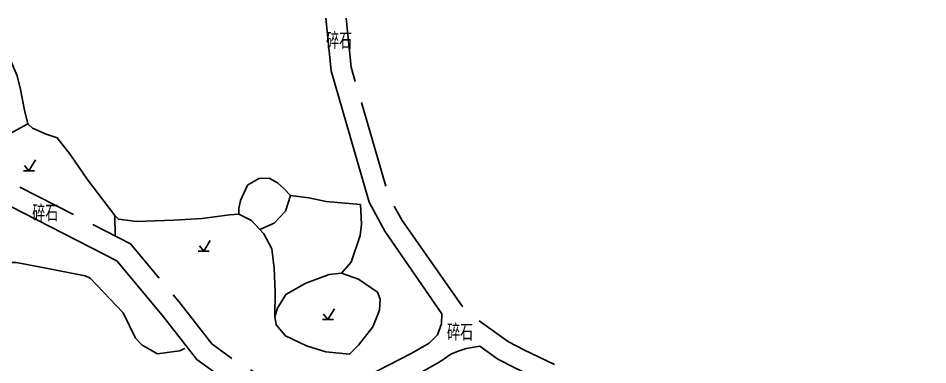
# Model space of a CAD drawing. Extents: x 529262 to 576451, y 2694391 to 2717535.
# Drawn here: x 562826.1 to 562909.5, y 2710591.5 to 2710623.3 of the extents above; entities that cross this region are included whole.
import ezdxf
from ezdxf.enums import TextEntityAlignment as Align

# ---------------------------------------------------------------- set-up
doc = ezdxf.new("R2010")
doc.units = 0
doc.linetypes.add('X2', pattern=[10, 8, -2])
for name, color, linetype in [('DLSS', 4, 'Continuous'), ('DMTZ', 8, 'Continuous'), ('ZBTZ', 8, 'Continuous'), ('ZJ', 7, 'Continuous')]:
    doc.layers.add(name, color=color, linetype=linetype)
doc.styles.add('HZ', font='rs.shx', dxfattribs={"width": 0.8, "bigfont": 'hztxt.shx'})
doc.linetypes.add('10421', pattern='A,2,[150,AAA.SHX,S=0.5,R=0,X=0,Y=0.5],1e-11', length=2.00000000001)
doc.linetypes.add('1161', pattern='A,0,[149,AAA.SHX,S=0.15,R=0,X=0,Y=0],-1.6', length=1.6)

# ---------------------------------------------------------------- blocks, each defined once
blk = doc.blocks.new('gc123')
at = {"color": 8}
for p, q in [((0, 0), (1.199999999999999, 2)), ((-1, 0), (1, 0)), ((0, 0), (-0.8, 1))]:
    blk.add_line(p, q, dxfattribs=at)

msp = doc.modelspace()

# ---------------------------------------------------------------- linework, layer by layer
at = {"layer": 'DLSS', "color": 8, "linetype": 'Continuous', "elevation": 135.885, "flags": 128}
for points in [[(562864.9257068008, 2710596.160672408), (562859.6841544929, 2710603.766946184), (562858.2559568135, 2710606.426111144), (562854.7567240255, 2710618.480602749), (562854.2742706573, 2710623.319683794)], [(562909.0086236341, 2710575.992858383), (562897.3325471777, 2710578.635590358), (562887.7805209849, 2710580.854722311), (562886.0783162295, 2710581.487209005), (562878.4746791569, 2710587.930867103), (562871.6056223769, 2710591.21146979), (562870.0666235191, 2710592.01145134), (562868.388613256, 2710593.212149268)]]:
    msp.add_lwpolyline(points, dxfattribs=at)
at = {"layer": 'DLSS', "color": 8, "linetype": 'X2', "elevation": 135.885, "flags": 128}
for points in [[(562864.9976494418, 2710599.422728939), (562861.2725752589, 2710604.744709905), (562859.98934207, 2710607.133965105), (562856.592574858, 2710618.8354735), (562856.146340076, 2710623.31127659)], [(562911.7541484807, 2710577.280541773), (562897.7487517056, 2710580.450485891), (562888.3176496325, 2710582.641524686), (562887.0329826538, 2710583.118867244), (562879.4946197264, 2710589.507209146), (562872.4364805963, 2710592.878115943), (562871.0426753644, 2710593.602624909), (562867.7187843607, 2710595.981030529), (562866.7718115079, 2710596.887999082), (562864.9976494418, 2710599.422728939)]]:
    msp.add_lwpolyline(points, dxfattribs=at)
at = {"layer": 'DLSS', "color": 8, "linetype": 'X2', "flags": 128}
for points in [[(562863.7673356934, 2710593.497659705), (562862.159178102, 2710592.567685792), (562856.0343430211, 2710589.383483717), (562854.3522878361, 2710588.748487032), (562851.2435411647, 2710589.254660388), (562849.4682069095, 2710589.784627629), (562845.8538310288, 2710591.951850749), (562843.8166112028, 2710593.40693881), (562840.8076123521, 2710597.295431168), (562836.3564466509, 2710602.615973237), (562826.2246786123, 2710607.804000331)], [(562863.7673356934, 2710593.497659705), (562864.5320317298, 2710594.256142073), (562864.8986030436, 2710595.255556563), (562864.9257068008, 2710596.160672408)]]:
    msp.add_lwpolyline(points, dxfattribs=at)
at = {"layer": 'DLSS', "color": 8, "linetype": 'Continuous', "flags": 128}
for points in [[(562864.8282664765, 2710591.84011943), (562863.1051807672, 2710590.843684275), (562856.8377672007, 2710587.585357966), (562854.5550110473, 2710586.723589218), (562850.8025628441, 2710587.334571553), (562848.6690919739, 2710587.97144862), (562844.7752542221, 2710590.306240429), (562842.4386876806, 2710591.975137439), (562839.2756865313, 2710596.062645081), (562835.1048522325, 2710601.048103013), (562825.3286202711, 2710606.054075919)], [(562864.8282664765, 2710591.84011943), (562865.741321232, 2710592.460832899), (562866.4145709383, 2710592.749275076), (562867.1647307024, 2710592.98001045), (562868.3886132559, 2710593.212149268)]]:
    msp.add_lwpolyline(points, dxfattribs=at)
at = {"layer": 'DMTZ', "linetype": '10421', "flags": 128}
for points, elevation in [([(562842.9514912768, 2710604.927002561), (562840.3325169947, 2710604.777026099), (562836.9206921323, 2710604.64749958), (562835.2795742977, 2710604.863356701), (562834.9356494417, 2710605.215038124), (562832.3860322194, 2710608.533172664), (562830.8744665838, 2710610.778258156), (562829.6586494417, 2710612.345038124), (562828.6286115135, 2710612.664612442), (562827.388173253, 2710613.224659267), (562826.9426494417, 2710613.605038125), (562826.6478908268, 2710614.884778391), (562826.2677427977, 2710616.764887484), (562825.9826494417, 2710618.038038125), (562825.3549583999, 2710619.455249082), (562824.3646350503, 2710620.346291113), (562823.5666494417, 2710620.988038125)], 135.797), ([(562849.5946494417, 2710595.916038125), (562849.6247983008, 2710598.169612386), (562849.5386767932, 2710600.364675111), (562849.3234100181, 2710602.129339983), (562848.591488185, 2710603.506649849), (562847.4720935554, 2710604.754831174), (562846.3016494417, 2710605.336038125), (562845.4485710713, 2710605.27131472), (562842.9514912768, 2710604.927002561)], 135.921), ([(562856.4656494417, 2710592.458038125), (562857.281103907, 2710593.30001534), (562858.5923852462, 2710594.996442299), (562859.2094414087, 2710596.500125473), (562859.2726494417, 2710597.534038125), (562859.0165928612, 2710598.158009798), (562857.281103907, 2710599.353229442), (562855.7136494417, 2710599.916038125), (562854.5813722146, 2710599.777351488), (562852.4601861653, 2710599.006223278), (562850.6089806838, 2710597.965235399), (562849.8376234869, 2710596.692899873), (562849.5946494417, 2710595.916038125), (562849.7219069595, 2710595.150674064), (562850.5703961768, 2710594.14822882), (562852.4987706722, 2710593.222899458), (562854.2728441333, 2710592.683118894), (562856.4656494417, 2710592.458038125)], 136.452)]:
    msp.add_lwpolyline(points, dxfattribs=dict(at, elevation=elevation))
at = {"layer": 'ZBTZ', "linetype": '1161'}
msp.add_lwpolyline([(562822.3076494418, 2710621.414038124), (562818.0026494417, 2710620.553038124), (562819.7896494417, 2710614.013038124), (562822.2786494417, 2710611.070038124), (562826.9426494417, 2710613.605038125)], dxfattribs=at)
at = {"layer": 'ZBTZ', "linetype": '1161', "flags": 128}
for points, elevation in [([(562846.3016494417, 2710605.336038125), (562846.3114619348, 2710605.844674323), (562846.4665563924, 2710606.581216603), (562847.0869426541, 2710607.97677205), (562848.1338449977, 2710608.597015423), (562849.0956494417, 2710608.627038124), (562849.8455372432, 2710608.211989208), (562850.418817621, 2710607.689045761), (562851.0476494418, 2710607.046038125)], 136.639), ([(562848.2213746778, 2710603.919345028), (562849.5479700406, 2710604.505473205), (562850.5922713166, 2710605.599255691), (562851.0476494418, 2710607.046038125), (562852.7091863005, 2710606.813807431), (562854.298927677, 2710606.503683998), (562857.4636494417, 2710606.211038125)], 135.921), ([(562857.4636494417, 2710606.211038125), (562857.5636090979, 2710604.400528285), (562857.4392890229, 2710603.356464455), (562856.6187680975, 2710600.920316683), (562855.7136494417, 2710599.916038125)], 136.501), ([(562834.9356494417, 2710605.215038124), (562834.969585215, 2710603.3261232)], 136.482), ([(562814.5436494417, 2710603.009038125), (562817.7566494417, 2710598.645038125), (562818.5533659157, 2710598.138992111), (562819.3146494417, 2710598.035038125), (562820.6078486723, 2710598.55814727), (562822.0242634354, 2710599.371081759), (562823.5954223035, 2710600.240567478), (562824.9561606322, 2710600.731406603), (562825.3766494417, 2710600.899038124), (562825.8960507575, 2710600.899694414), (562827.9862515475, 2710600.478974884), (562832.2166494417, 2710599.673038125), (562832.6602934479, 2710599.44131534), (562835.6976494417, 2710596.260038124), (562836.8396494417, 2710593.953038124), (562837.4537793968, 2710593.310926214), (562838.8326494417, 2710592.492038125), (562839.7231806952, 2710592.614234718), (562840.8489447114, 2710592.775009225), (562841.3446494417, 2710592.985038124)], 135.516)]:
    msp.add_lwpolyline(points, dxfattribs=dict(at, elevation=elevation))

# ---------------------------------------------------------------- block references
at = {"layer": 'ZBTZ', "linetype": 'Continuous', "xscale": 0.5, "yscale": 0.5}
for p in [(562827.0571304677, 2710609.303437782), (562843.0830855868, 2710601.917343016), (562854.4712127603, 2710595.649363006)]:
    msp.add_blockref('gc123', p, dxfattribs=at)

# ---------------------------------------------------------------- texts
at = {"layer": 'ZJ', "color": 8, "linetype": 'Continuous', "style": 'HZ', "width": 0.8}
for p in [(562855.49944405, 2710621.311186417), (562828.5563039563, 2710605.493704751), (562866.5905185186, 2710594.553242669)]:
    msp.add_text('碎石', height=1.5, dxfattribs=at).set_placement(p, align=Align.MIDDLE)

doc.saveas('drawing.dxf')
